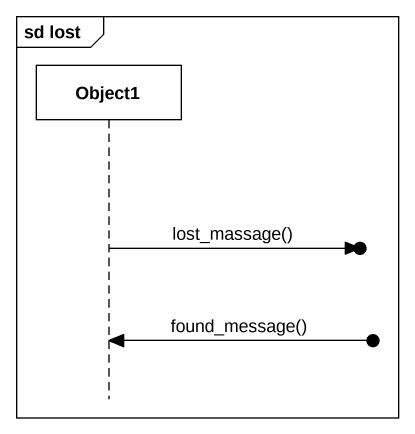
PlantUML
@startuml
mainframe sd lost
hide footbox
participant Object1

Object1 ->o] : lost_massage()
Object1 <-o] : found_message()
@enduml
